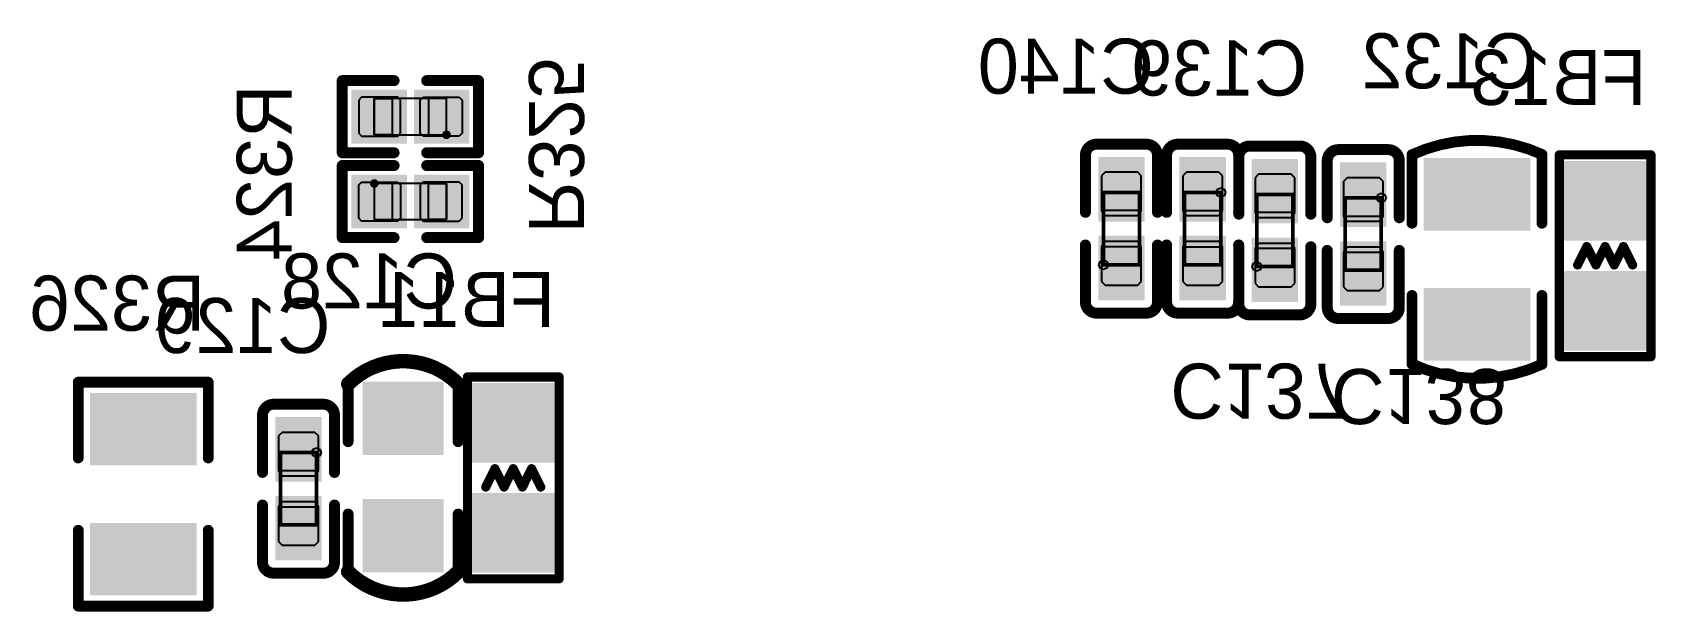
# Model space of a CAD drawing. Header units: millimetres. Extents: x 892 to 1144, y 1011 to 1123.
# Drawn here: x 909.69 to 932.17, y 1031.73 to 1039.74 of the extents above; entities that cross this region are included whole.
import ezdxf

# ---------------------------------------------------------------- set-up
doc = ezdxf.new("R2010")
doc.units = ezdxf.units.MM
for name, color, linetype in [('BottomLayer', 5, 'Continuous'), ('BottomOverlay', 54, 'Continuous'), ('BottomPaste', 16, 'Continuous'), ('BottomSolder', 6, 'Continuous'), ('Mechanical15', 56, 'Continuous'), ('Mechanical4', 56, 'Continuous'), ('Mechanical5', 56, 'Continuous'), ('Mechanical6', 56, 'Continuous')]:
    doc.layers.add(name, color=color, linetype=linetype)

msp = doc.modelspace()

# ---------------------------------------------------------------- linework, layer by layer
at = {"layer": 'BottomLayer'}
for points in [[(914.775, 1038.845), (914.209, 1038.845), (914.775, 1038.305), (914.209, 1038.305)], [(915.641, 1038.845), (915.075, 1038.845), (915.641, 1038.305), (915.075, 1038.305)], [(925.045, 1037.175), (925.045, 1037.965), (924.505, 1037.175), (924.505, 1037.965)], [(925.63, 1037.965), (925.63, 1037.175), (926.17, 1037.965), (926.17, 1037.175)], [(927.17, 1037.15), (927.17, 1037.94), (926.63, 1037.15), (926.63, 1037.94)], [(927.855, 1037.89), (927.855, 1037.1), (928.395, 1037.89), (928.395, 1037.1)], [(930.335, 1037.1), (930.335, 1037.9), (929.065, 1037.1), (929.065, 1037.9)], [(930.967, 1036.962), (931.983, 1036.962), (930.967, 1037.861), (931.983, 1037.861)], [(914.209, 1037.13), (914.775, 1037.13), (914.209, 1037.67), (914.775, 1037.67)], [(915.075, 1037.13), (915.641, 1037.13), (915.075, 1037.67), (915.641, 1037.67)], [(925.045, 1036.085), (925.045, 1036.875), (924.505, 1036.085), (924.505, 1036.875)], [(925.63, 1036.875), (925.63, 1036.085), (926.17, 1036.875), (926.17, 1036.085)], [(927.17, 1036.06), (927.17, 1036.85), (926.63, 1036.06), (926.63, 1036.85)], [(927.855, 1036.8), (927.855, 1036.01), (928.395, 1036.8), (928.395, 1036.01)], [(930.967, 1035.438), (931.983, 1035.438), (930.967, 1036.337), (931.983, 1036.337)], [(930.335, 1035.3), (930.335, 1036.1), (929.065, 1035.3), (929.065, 1036.1)], [(915.282, 1034.805), (914.368, 1034.805), (915.282, 1033.993), (914.368, 1033.993)], [(915.842, 1033.888), (916.858, 1033.888), (915.842, 1034.786), (916.858, 1034.786)], [(910.59, 1034.65), (910.59, 1033.85), (911.86, 1034.65), (911.86, 1033.85)], [(913.105, 1034.365), (913.105, 1033.575), (913.645, 1034.365), (913.645, 1033.575)], [(913.105, 1033.275), (913.105, 1032.485), (913.645, 1033.275), (913.645, 1032.485)], [(915.282, 1033.181), (914.368, 1033.181), (915.282, 1032.369), (914.368, 1032.369)], [(915.842, 1032.364), (916.858, 1032.364), (915.842, 1033.262), (916.858, 1033.262)], [(910.59, 1032.85), (910.59, 1032.05), (911.86, 1032.85), (911.86, 1032.05)]]:
    msp.add_solid(points, dxfattribs=at)
at = {"layer": 'BottomOverlay'}
for points, const_width in [([(913.981, 1038.076), (913.981, 1039.074)], 0.152), ([(913.981, 1039.074), (914.699, 1039.074)], 0.152), ([(915.151, 1039.074), (915.869, 1039.074)], 0.152), ([(915.869, 1038.076), (915.869, 1039.074)], 0.152), ([(913.981, 1038.076), (914.699, 1038.076)], 0.152), ([(915.151, 1038.076), (915.869, 1038.076)], 0.152), ([(924.276, 1037.251), (924.276, 1038.041)], 0.152), ([(924.429, 1038.194), (925.121, 1038.194)], 0.152), ([(925.274, 1037.251), (925.274, 1038.041)], 0.152), ([(925.401, 1037.251), (925.401, 1038.041)], 0.152), ([(925.554, 1038.194), (926.246, 1038.194)], 0.152), ([(926.399, 1037.251), (926.399, 1038.041)], 0.152), ([(926.401, 1037.226), (926.401, 1038.016)], 0.152), ([(926.554, 1038.169), (927.246, 1038.169)], 0.152), ([(927.399, 1037.226), (927.399, 1038.016)], 0.152), ([(927.779, 1038.119), (928.471, 1038.119)], 0.152), ([(928.8, 1037.1), (928.8, 1038.05)], 0.15), ([(930.6, 1037.1), (930.6, 1038.05)], 0.15), ([(930.84, 1038.047), (932.11, 1038.047)], 0.127), ([(930.84, 1035.253), (930.84, 1038.047)], 0.127), ([(932.11, 1035.253), (932.11, 1038.047)], 0.127), ([(913.981, 1037.899), (914.699, 1037.899)], 0.152), ([(913.981, 1036.901), (913.981, 1037.899)], 0.152), ([(915.151, 1037.899), (915.869, 1037.899)], 0.152), ([(915.869, 1036.901), (915.869, 1037.899)], 0.152), ([(927.626, 1037.176), (927.626, 1037.966)], 0.152), ([(928.624, 1037.176), (928.624, 1037.966)], 0.152), ([(913.981, 1036.901), (914.699, 1036.901)], 0.152), ([(915.151, 1036.901), (915.869, 1036.901)], 0.152), ([(924.276, 1036.009), (924.276, 1036.799)], 0.152), ([(925.274, 1036.009), (925.274, 1036.799)], 0.152), ([(925.401, 1036.009), (925.401, 1036.799)], 0.152), ([(926.399, 1036.009), (926.399, 1036.799)], 0.152), ([(926.401, 1035.984), (926.401, 1036.774)], 0.152), ([(927.399, 1035.984), (927.399, 1036.774)], 0.152), ([(927.626, 1035.934), (927.626, 1036.724)], 0.152), ([(928.624, 1035.934), (928.624, 1036.724)], 0.152), ([(931.094, 1036.523), (931.221, 1036.777)], 0.127), ([(931.221, 1036.777), (931.348, 1036.523)], 0.127), ([(931.348, 1036.523), (931.475, 1036.777)], 0.127), ([(931.475, 1036.777), (931.602, 1036.523)], 0.127), ([(931.602, 1036.523), (931.729, 1036.777)], 0.127), ([(931.729, 1036.777), (931.856, 1036.523)], 0.127), ([(928.8, 1035.15), (928.8, 1036.1)], 0.15), ([(930.6, 1035.15), (930.6, 1036.1)], 0.15), ([(924.429, 1035.856), (925.121, 1035.856)], 0.152), ([(925.554, 1035.856), (926.246, 1035.856)], 0.152), ([(926.554, 1035.831), (927.246, 1035.831)], 0.152), ([(927.779, 1035.781), (928.471, 1035.781)], 0.152), ([(930.84, 1035.253), (932.11, 1035.253)], 0.127), ([(910.325, 1033.85), (910.325, 1034.9)], 0.15), ([(910.325, 1034.9), (912.125, 1034.9)], 0.15), ([(912.125, 1033.85), (912.125, 1034.9)], 0.15), ([(914.063, 1034.075), (914.063, 1034.875)], 0.15), ([(915.587, 1034.075), (915.587, 1034.875)], 0.15), ([(915.715, 1034.972), (916.985, 1034.972)], 0.127), ([(915.715, 1032.178), (915.715, 1034.972)], 0.127), ([(916.985, 1032.178), (916.985, 1034.972)], 0.127), ([(912.876, 1033.651), (912.876, 1034.441)], 0.152), ([(913.029, 1034.594), (913.721, 1034.594)], 0.152), ([(913.874, 1033.651), (913.874, 1034.441)], 0.152), ([(915.969, 1033.448), (916.096, 1033.702)], 0.127), ([(916.096, 1033.702), (916.223, 1033.448)], 0.127), ([(916.223, 1033.448), (916.35, 1033.702)], 0.127), ([(916.35, 1033.702), (916.477, 1033.448)], 0.127), ([(916.477, 1033.448), (916.604, 1033.702)], 0.127), ([(916.604, 1033.702), (916.731, 1033.448)], 0.127), ([(912.876, 1032.409), (912.876, 1033.199)], 0.152), ([(913.874, 1032.409), (913.874, 1033.199)], 0.152), ([(914.063, 1032.275), (914.063, 1033.075)], 0.15), ([(915.587, 1032.275), (915.587, 1033.075)], 0.15), ([(910.325, 1031.8), (910.325, 1032.85)], 0.15), ([(912.125, 1031.8), (912.125, 1032.85)], 0.15), ([(913.029, 1032.256), (913.721, 1032.256)], 0.152), ([(915.715, 1032.178), (916.985, 1032.178)], 0.127), ([(910.325, 1031.8), (912.125, 1031.8)], 0.15)]:
    msp.add_lwpolyline(points, dxfattribs=dict(at, const_width=const_width))
for points, const_width in [([(913.943, 1039.074, 1), (914.019, 1039.074, 1)], 0.0762), ([(913.943, 1039.074, 1), (914.019, 1039.074, 1)], 0.0762), ([(914.661, 1039.074, 1), (914.737, 1039.074, 1)], 0.0762), ([(915.113, 1039.074, 1), (915.189, 1039.074, 1)], 0.0762), ([(915.831, 1039.074, 1), (915.907, 1039.074, 1)], 0.0762), ([(915.831, 1039.074, 1), (915.907, 1039.074, 1)], 0.0762), ([(913.943, 1038.076, 1), (914.019, 1038.076, 1)], 0.0762), ([(913.943, 1038.076, 1), (914.019, 1038.076, 1)], 0.0762), ([(914.661, 1038.076, 1), (914.737, 1038.076, 1)], 0.0762), ([(915.113, 1038.076, 1), (915.189, 1038.076, 1)], 0.0762), ([(915.831, 1038.076, 1), (915.907, 1038.076, 1)], 0.0762), ([(915.831, 1038.076, 1), (915.907, 1038.076, 1)], 0.0762), ([(924.238, 1038.041, 1), (924.314, 1038.041, 1)], 0.0762), ([(924.238, 1038.041, 1), (924.314, 1038.041, 1)], 0.0762), ([(924.391, 1038.194, 1), (924.467, 1038.194, 1)], 0.0762), ([(924.391, 1038.194, 1), (924.467, 1038.194, 1)], 0.0762), ([(925.083, 1038.194, 1), (925.159, 1038.194, 1)], 0.0762), ([(925.083, 1038.194, 1), (925.159, 1038.194, 1)], 0.0762), ([(925.236, 1038.041, 1), (925.312, 1038.041, 1)], 0.0762), ([(925.236, 1038.041, 1), (925.312, 1038.041, 1)], 0.0762), ([(925.363, 1038.041, 1), (925.439, 1038.041, 1)], 0.0762), ([(925.363, 1038.041, 1), (925.439, 1038.041, 1)], 0.0762), ([(925.516, 1038.194, 1), (925.592, 1038.194, 1)], 0.0762), ([(925.516, 1038.194, 1), (925.592, 1038.194, 1)], 0.0762), ([(926.208, 1038.194, 1), (926.284, 1038.194, 1)], 0.0762), ([(926.208, 1038.194, 1), (926.284, 1038.194, 1)], 0.0762), ([(926.36, 1038.041, 1), (926.437, 1038.041, 1)], 0.0762), ([(926.36, 1038.041, 1), (926.437, 1038.041, 1)], 0.0762), ([(926.363, 1038.016, 1), (926.439, 1038.016, 1)], 0.0762), ([(926.363, 1038.016, 1), (926.439, 1038.016, 1)], 0.0762), ([(926.516, 1038.169, 1), (926.592, 1038.169, 1)], 0.0762), ([(926.516, 1038.169, 1), (926.592, 1038.169, 1)], 0.0762), ([(927.208, 1038.169, 1), (927.284, 1038.169, 1)], 0.0762), ([(927.208, 1038.169, 1), (927.284, 1038.169, 1)], 0.0762), ([(927.36, 1038.016, 1), (927.437, 1038.016, 1)], 0.0762), ([(927.36, 1038.016, 1), (927.437, 1038.016, 1)], 0.0762), ([(927.741, 1038.119, 1), (927.817, 1038.119, 1)], 0.0762), ([(927.741, 1038.119, 1), (927.817, 1038.119, 1)], 0.0762), ([(928.433, 1038.119, 1), (928.509, 1038.119, 1)], 0.0762), ([(928.433, 1038.119, 1), (928.509, 1038.119, 1)], 0.0762), ([(928.762, 1038.05, 1), (928.837, 1038.05, 1)], 0.075), ([(928.763, 1038.049, 1), (928.838, 1038.049, 1)], 0.075), ([(930.562, 1038.05, 1), (930.637, 1038.05, 1)], 0.075), ([(930.563, 1038.052, 1), (930.638, 1038.052, 1)], 0.075), ([(930.808, 1038.047, 1), (930.872, 1038.047, 1)], 0.0635), ([(930.808, 1038.047, 1), (930.872, 1038.047, 1)], 0.0635), ([(932.078, 1038.047, 1), (932.142, 1038.047, 1)], 0.0635), ([(932.078, 1038.047, 1), (932.142, 1038.047, 1)], 0.0635), ([(913.943, 1037.899, 1), (914.019, 1037.899, 1)], 0.0762), ([(913.943, 1037.899, 1), (914.019, 1037.899, 1)], 0.0762), ([(914.661, 1037.899, 1), (914.737, 1037.899, 1)], 0.0762), ([(915.113, 1037.899, 1), (915.189, 1037.899, 1)], 0.0762), ([(915.831, 1037.899, 1), (915.907, 1037.899, 1)], 0.0762), ([(915.831, 1037.899, 1), (915.907, 1037.899, 1)], 0.0762), ([(927.588, 1037.966, 1), (927.664, 1037.966, 1)], 0.0762), ([(927.588, 1037.966, 1), (927.664, 1037.966, 1)], 0.0762), ([(928.586, 1037.966, 1), (928.662, 1037.966, 1)], 0.0762), ([(928.586, 1037.966, 1), (928.662, 1037.966, 1)], 0.0762), ([(924.238, 1037.251, 1), (924.314, 1037.251, 1)], 0.0762), ([(925.236, 1037.251, 1), (925.312, 1037.251, 1)], 0.0762), ([(925.363, 1037.251, 1), (925.439, 1037.251, 1)], 0.0762), ([(926.36, 1037.251, 1), (926.437, 1037.251, 1)], 0.0762), ([(926.363, 1037.226, 1), (926.439, 1037.226, 1)], 0.0762), ([(927.36, 1037.226, 1), (927.437, 1037.226, 1)], 0.0762), ([(927.588, 1037.176, 1), (927.664, 1037.176, 1)], 0.0762), ([(928.586, 1037.176, 1), (928.662, 1037.176, 1)], 0.0762), ([(913.943, 1036.901, 1), (914.019, 1036.901, 1)], 0.0762), ([(913.943, 1036.901, 1), (914.019, 1036.901, 1)], 0.0762), ([(914.661, 1036.901, 1), (914.737, 1036.901, 1)], 0.0762), ([(915.113, 1036.901, 1), (915.189, 1036.901, 1)], 0.0762), ([(915.831, 1036.901, 1), (915.907, 1036.901, 1)], 0.0762), ([(915.831, 1036.901, 1), (915.907, 1036.901, 1)], 0.0762), ([(928.762, 1037.1, 1), (928.837, 1037.1, 1)], 0.075), ([(930.562, 1037.1, 1), (930.637, 1037.1, 1)], 0.075), ([(924.238, 1036.799, 1), (924.314, 1036.799, 1)], 0.0762), ([(925.236, 1036.799, 1), (925.312, 1036.799, 1)], 0.0762), ([(925.363, 1036.799, 1), (925.439, 1036.799, 1)], 0.0762), ([(926.36, 1036.799, 1), (926.437, 1036.799, 1)], 0.0762), ([(926.363, 1036.774, 1), (926.439, 1036.774, 1)], 0.0762), ([(927.36, 1036.774, 1), (927.437, 1036.774, 1)], 0.0762), ([(927.588, 1036.724, 1), (927.664, 1036.724, 1)], 0.0762), ([(928.586, 1036.724, 1), (928.662, 1036.724, 1)], 0.0762), ([(931.189, 1036.777, 1), (931.253, 1036.777, 1)], 0.0635), ([(931.189, 1036.777, 1), (931.253, 1036.777, 1)], 0.0635), ([(931.443, 1036.777, 1), (931.507, 1036.777, 1)], 0.0635), ([(931.443, 1036.777, 1), (931.507, 1036.777, 1)], 0.0635), ([(931.697, 1036.777, 1), (931.761, 1036.777, 1)], 0.0635), ([(931.697, 1036.777, 1), (931.761, 1036.777, 1)], 0.0635), ([(931.062, 1036.523, 1), (931.126, 1036.523, 1)], 0.0635), ([(931.316, 1036.523, 1), (931.38, 1036.523, 1)], 0.0635), ([(931.316, 1036.523, 1), (931.38, 1036.523, 1)], 0.0635), ([(931.57, 1036.523, 1), (931.634, 1036.523, 1)], 0.0635), ([(931.57, 1036.523, 1), (931.634, 1036.523, 1)], 0.0635), ([(931.824, 1036.523, 1), (931.888, 1036.523, 1)], 0.0635), ([(924.238, 1036.009, 1), (924.314, 1036.009, 1)], 0.0762), ([(924.238, 1036.009, 1), (924.314, 1036.009, 1)], 0.0762), ([(925.236, 1036.009, 1), (925.312, 1036.009, 1)], 0.0762), ([(925.236, 1036.009, 1), (925.312, 1036.009, 1)], 0.0762), ([(925.363, 1036.009, 1), (925.439, 1036.009, 1)], 0.0762), ([(925.363, 1036.009, 1), (925.439, 1036.009, 1)], 0.0762), ([(926.36, 1036.009, 1), (926.437, 1036.009, 1)], 0.0762), ([(926.36, 1036.009, 1), (926.437, 1036.009, 1)], 0.0762), ([(926.363, 1035.984, 1), (926.439, 1035.984, 1)], 0.0762), ([(926.363, 1035.984, 1), (926.439, 1035.984, 1)], 0.0762), ([(927.36, 1035.984, 1), (927.437, 1035.984, 1)], 0.0762), ([(927.36, 1035.984, 1), (927.437, 1035.984, 1)], 0.0762), ([(928.762, 1036.1, 1), (928.837, 1036.1, 1)], 0.075), ([(930.562, 1036.1, 1), (930.637, 1036.1, 1)], 0.075), ([(924.391, 1035.856, 1), (924.467, 1035.856, 1)], 0.0762), ([(924.391, 1035.856, 1), (924.467, 1035.856, 1)], 0.0762), ([(925.083, 1035.856, 1), (925.159, 1035.856, 1)], 0.0762), ([(925.083, 1035.856, 1), (925.159, 1035.856, 1)], 0.0762), ([(925.516, 1035.856, 1), (925.592, 1035.856, 1)], 0.0762), ([(925.516, 1035.856, 1), (925.592, 1035.856, 1)], 0.0762), ([(926.208, 1035.856, 1), (926.284, 1035.856, 1)], 0.0762), ([(926.208, 1035.856, 1), (926.284, 1035.856, 1)], 0.0762), ([(926.516, 1035.831, 1), (926.592, 1035.831, 1)], 0.0762), ([(926.516, 1035.831, 1), (926.592, 1035.831, 1)], 0.0762), ([(927.208, 1035.831, 1), (927.284, 1035.831, 1)], 0.0762), ([(927.208, 1035.831, 1), (927.284, 1035.831, 1)], 0.0762), ([(927.588, 1035.934, 1), (927.664, 1035.934, 1)], 0.0762), ([(927.588, 1035.934, 1), (927.664, 1035.934, 1)], 0.0762), ([(927.741, 1035.781, 1), (927.817, 1035.781, 1)], 0.0762), ([(927.741, 1035.781, 1), (927.817, 1035.781, 1)], 0.0762), ([(928.433, 1035.781, 1), (928.509, 1035.781, 1)], 0.0762), ([(928.433, 1035.781, 1), (928.509, 1035.781, 1)], 0.0762), ([(928.586, 1035.934, 1), (928.662, 1035.934, 1)], 0.0762), ([(928.586, 1035.934, 1), (928.662, 1035.934, 1)], 0.0762), ([(928.763, 1035.151, 1), (928.838, 1035.151, 1)], 0.075), ([(928.762, 1035.15, 1), (928.837, 1035.15, 1)], 0.075), ([(930.562, 1035.15, 1), (930.637, 1035.15, 1)], 0.075), ([(930.563, 1035.148, 1), (930.638, 1035.148, 1)], 0.075), ([(930.808, 1035.253, 1), (930.872, 1035.253, 1)], 0.0635), ([(930.808, 1035.253, 1), (930.872, 1035.253, 1)], 0.0635), ([(932.078, 1035.253, 1), (932.142, 1035.253, 1)], 0.0635), ([(932.078, 1035.253, 1), (932.142, 1035.253, 1)], 0.0635), ([(910.287, 1034.9, 1), (910.362, 1034.9, 1)], 0.075), ([(910.287, 1034.9, 1), (910.362, 1034.9, 1)], 0.075), ([(912.087, 1034.9, 1), (912.162, 1034.9, 1)], 0.075), ([(912.087, 1034.9, 1), (912.162, 1034.9, 1)], 0.075), ([(914.013, 1034.875, 1), (914.113, 1034.875, 1)], 0.1), ([(914.025, 1034.875, 1), (914.1, 1034.875, 1)], 0.075), ([(915.537, 1034.875, 1), (915.637, 1034.875, 1)], 0.1), ([(915.549, 1034.875, 1), (915.624, 1034.875, 1)], 0.075), ([(915.683, 1034.972, 1), (915.747, 1034.972, 1)], 0.0635), ([(915.683, 1034.972, 1), (915.747, 1034.972, 1)], 0.0635), ([(916.953, 1034.972, 1), (917.017, 1034.972, 1)], 0.0635), ([(916.953, 1034.972, 1), (917.017, 1034.972, 1)], 0.0635), ([(912.838, 1034.441, 1), (912.914, 1034.441, 1)], 0.0762), ([(912.838, 1034.441, 1), (912.914, 1034.441, 1)], 0.0762), ([(912.991, 1034.594, 1), (913.067, 1034.594, 1)], 0.0762), ([(912.991, 1034.594, 1), (913.067, 1034.594, 1)], 0.0762), ([(913.683, 1034.594, 1), (913.759, 1034.594, 1)], 0.0762), ([(913.683, 1034.594, 1), (913.759, 1034.594, 1)], 0.0762), ([(913.835, 1034.441, 1), (913.912, 1034.441, 1)], 0.0762), ([(913.835, 1034.441, 1), (913.912, 1034.441, 1)], 0.0762), ([(914.025, 1034.075, 1), (914.1, 1034.075, 1)], 0.075), ([(915.549, 1034.075, 1), (915.624, 1034.075, 1)], 0.075), ([(910.287, 1033.85, 1), (910.362, 1033.85, 1)], 0.075), ([(912.087, 1033.85, 1), (912.162, 1033.85, 1)], 0.075), ([(912.838, 1033.651, 1), (912.914, 1033.651, 1)], 0.0762), ([(913.835, 1033.651, 1), (913.912, 1033.651, 1)], 0.0762), ([(916.064, 1033.702, 1), (916.128, 1033.702, 1)], 0.0635), ([(916.064, 1033.702, 1), (916.128, 1033.702, 1)], 0.0635), ([(916.318, 1033.702, 1), (916.382, 1033.702, 1)], 0.0635), ([(916.318, 1033.702, 1), (916.382, 1033.702, 1)], 0.0635), ([(916.572, 1033.702, 1), (916.636, 1033.702, 1)], 0.0635), ([(916.572, 1033.702, 1), (916.636, 1033.702, 1)], 0.0635), ([(915.937, 1033.448, 1), (916.001, 1033.448, 1)], 0.0635), ([(916.191, 1033.448, 1), (916.255, 1033.448, 1)], 0.0635), ([(916.191, 1033.448, 1), (916.255, 1033.448, 1)], 0.0635), ([(916.445, 1033.448, 1), (916.509, 1033.448, 1)], 0.0635), ([(916.445, 1033.448, 1), (916.509, 1033.448, 1)], 0.0635), ([(916.699, 1033.448, 1), (916.763, 1033.448, 1)], 0.0635), ([(912.838, 1033.199, 1), (912.914, 1033.199, 1)], 0.0762), ([(913.835, 1033.199, 1), (913.912, 1033.199, 1)], 0.0762), ([(914.025, 1033.075, 1), (914.1, 1033.075, 1)], 0.075), ([(915.549, 1033.075, 1), (915.624, 1033.075, 1)], 0.075), ([(910.287, 1032.85, 1), (910.362, 1032.85, 1)], 0.075), ([(912.087, 1032.85, 1), (912.162, 1032.85, 1)], 0.075), ([(912.838, 1032.409, 1), (912.914, 1032.409, 1)], 0.0762), ([(912.838, 1032.409, 1), (912.914, 1032.409, 1)], 0.0762), ([(913.835, 1032.409, 1), (913.912, 1032.409, 1)], 0.0762), ([(913.835, 1032.409, 1), (913.912, 1032.409, 1)], 0.0762), ([(912.991, 1032.256, 1), (913.067, 1032.256, 1)], 0.0762), ([(912.991, 1032.256, 1), (913.067, 1032.256, 1)], 0.0762), ([(913.683, 1032.256, 1), (913.759, 1032.256, 1)], 0.0762), ([(913.683, 1032.256, 1), (913.759, 1032.256, 1)], 0.0762), ([(914.013, 1032.275, 1), (914.113, 1032.275, 1)], 0.1), ([(914.025, 1032.275, 1), (914.1, 1032.275, 1)], 0.075), ([(915.537, 1032.275, 1), (915.637, 1032.275, 1)], 0.1), ([(915.549, 1032.275, 1), (915.624, 1032.275, 1)], 0.075), ([(915.683, 1032.178, 1), (915.747, 1032.178, 1)], 0.0635), ([(915.683, 1032.178, 1), (915.747, 1032.178, 1)], 0.0635), ([(916.953, 1032.178, 1), (917.017, 1032.178, 1)], 0.0635), ([(916.953, 1032.178, 1), (917.017, 1032.178, 1)], 0.0635), ([(910.287, 1031.8, 1), (910.362, 1031.8, 1)], 0.075), ([(910.287, 1031.8, 1), (910.362, 1031.8, 1)], 0.075), ([(912.087, 1031.8, 1), (912.162, 1031.8, 1)], 0.075), ([(912.087, 1031.8, 1), (912.162, 1031.8, 1)], 0.075)]:
    msp.add_lwpolyline(points, format="xyb", close=True, dxfattribs=dict(at, const_width=const_width))
for points, const_width in [([(928.8, 1038.049, -0.21896), (930.601, 1038.052)], 0.15), ([(924.276, 1038.041, -0.414214), (924.429, 1038.194)], 0.152), ([(925.121, 1038.194, -0.414214), (925.274, 1038.041)], 0.152), ([(925.401, 1038.041, -0.414214), (925.554, 1038.194)], 0.152), ([(926.246, 1038.194, -0.414214), (926.399, 1038.041)], 0.152), ([(926.401, 1038.016, -0.414214), (926.554, 1038.169)], 0.152), ([(927.246, 1038.169, -0.414214), (927.399, 1038.016)], 0.152), ([(927.626, 1037.966, -0.414214), (927.779, 1038.119)], 0.152), ([(928.471, 1038.119, -0.414214), (928.624, 1037.966)], 0.152), ([(924.429, 1035.856, -0.414214), (924.276, 1036.009)], 0.152), ([(925.274, 1036.009, -0.414214), (925.121, 1035.856)], 0.152), ([(925.554, 1035.856, -0.414214), (925.401, 1036.009)], 0.152), ([(926.399, 1036.009, -0.414214), (926.246, 1035.856)], 0.152), ([(926.554, 1035.831, -0.414214), (926.401, 1035.984)], 0.152), ([(927.399, 1035.984, -0.414214), (927.246, 1035.831)], 0.152), ([(927.779, 1035.781, -0.414214), (927.626, 1035.934)], 0.152), ([(928.624, 1035.934, -0.414214), (928.471, 1035.781)], 0.152), ([(914.063, 1034.875, -0.414214), (915.587, 1034.875)], 0.2), ([(930.601, 1035.148, -0.21896), (928.8, 1035.151)], 0.15), ([(912.876, 1034.441, -0.414214), (913.029, 1034.594)], 0.152), ([(913.721, 1034.594, -0.414214), (913.874, 1034.441)], 0.152), ([(913.029, 1032.256, -0.414214), (912.876, 1032.409)], 0.152), ([(913.874, 1032.409, -0.414214), (913.721, 1032.256)], 0.152), ([(915.587, 1032.275, -0.414214), (914.063, 1032.275)], 0.2)]:
    msp.add_lwpolyline(points, format="xyb", dxfattribs=dict(at, const_width=const_width))
at = {"layer": 'BottomPaste'}
for p, q in [((914.249, 1038.845), (914.209, 1038.805)), ((914.209, 1038.805), (914.209, 1038.345)), ((914.75, 1038.845), (914.249, 1038.845)), ((914.79, 1038.805), (914.75, 1038.845)), ((914.79, 1038.345), (914.79, 1038.805)), ((915.06, 1038.805), (915.1, 1038.845)), ((915.06, 1038.345), (915.06, 1038.805)), ((915.1, 1038.845), (915.601, 1038.845)), ((915.601, 1038.845), (915.641, 1038.805)), ((915.641, 1038.805), (915.641, 1038.345)), ((914.209, 1038.345), (914.249, 1038.305)), ((914.75, 1038.305), (914.79, 1038.345)), ((915.1, 1038.305), (915.06, 1038.345)), ((915.641, 1038.345), (915.601, 1038.305)), ((914.249, 1038.305), (914.75, 1038.305)), ((915.601, 1038.305), (915.1, 1038.305)), ((914.209, 1037.63), (914.249, 1037.67)), ((914.249, 1037.67), (914.75, 1037.67)), ((914.75, 1037.67), (914.79, 1037.63)), ((915.1, 1037.67), (915.06, 1037.63)), ((915.601, 1037.67), (915.1, 1037.67)), ((915.641, 1037.63), (915.601, 1037.67)), ((924.55, 1037.805), (924.5, 1037.755)), ((924.5, 1037.755), (924.5, 1037.275)), ((925, 1037.805), (924.55, 1037.805)), ((925.05, 1037.755), (925, 1037.805)), ((925.05, 1037.275), (925.05, 1037.755)), ((925.675, 1037.805), (925.625, 1037.755)), ((925.625, 1037.755), (925.625, 1037.275)), ((926.125, 1037.805), (925.675, 1037.805)), ((926.175, 1037.755), (926.125, 1037.805)), ((926.175, 1037.275), (926.175, 1037.755)), ((926.675, 1037.78), (926.625, 1037.73)), ((926.625, 1037.73), (926.625, 1037.25)), ((927.125, 1037.78), (926.675, 1037.78)), ((927.175, 1037.73), (927.125, 1037.78)), ((927.175, 1037.25), (927.175, 1037.73)), ((927.9, 1037.73), (927.85, 1037.68)), ((927.85, 1037.68), (927.85, 1037.2)), ((928.35, 1037.73), (927.9, 1037.73)), ((928.4, 1037.68), (928.35, 1037.73)), ((928.4, 1037.2), (928.4, 1037.68)), ((914.209, 1037.17), (914.209, 1037.63)), ((914.79, 1037.63), (914.79, 1037.17)), ((915.06, 1037.63), (915.06, 1037.17)), ((915.641, 1037.17), (915.641, 1037.63)), ((924.5, 1037.275), (924.55, 1037.205)), ((924.55, 1037.205), (925, 1037.205)), ((925, 1037.205), (925.05, 1037.275)), ((925.625, 1037.275), (925.675, 1037.205)), ((925.675, 1037.205), (926.125, 1037.205)), ((926.125, 1037.205), (926.175, 1037.275)), ((926.625, 1037.25), (926.675, 1037.18)), ((927.125, 1037.18), (927.175, 1037.25)), ((927.85, 1037.2), (927.9, 1037.13)), ((928.35, 1037.13), (928.4, 1037.2)), ((914.249, 1037.13), (914.209, 1037.17)), ((914.75, 1037.13), (914.249, 1037.13)), ((914.79, 1037.17), (914.75, 1037.13)), ((915.06, 1037.17), (915.1, 1037.13)), ((915.1, 1037.13), (915.601, 1037.13)), ((915.601, 1037.13), (915.641, 1037.17)), ((926.675, 1037.18), (927.125, 1037.18)), ((927.9, 1037.13), (928.35, 1037.13)), ((924.55, 1036.845), (924.5, 1036.775)), ((924.5, 1036.775), (924.5, 1036.295)), ((925, 1036.845), (924.55, 1036.845)), ((925.05, 1036.775), (925, 1036.845)), ((925.05, 1036.295), (925.05, 1036.775)), ((925.675, 1036.845), (925.625, 1036.775)), ((925.625, 1036.775), (925.625, 1036.295)), ((926.125, 1036.845), (925.675, 1036.845)), ((926.175, 1036.775), (926.125, 1036.845)), ((926.175, 1036.295), (926.175, 1036.775)), ((926.675, 1036.82), (926.625, 1036.75)), ((926.625, 1036.75), (926.625, 1036.27)), ((927.125, 1036.82), (926.675, 1036.82)), ((927.175, 1036.75), (927.125, 1036.82)), ((927.175, 1036.27), (927.175, 1036.75)), ((927.9, 1036.77), (927.85, 1036.7)), ((928.35, 1036.77), (927.9, 1036.77)), ((928.4, 1036.7), (928.35, 1036.77)), ((927.85, 1036.7), (927.85, 1036.22)), ((928.4, 1036.22), (928.4, 1036.7)), ((924.5, 1036.295), (924.55, 1036.245)), ((925, 1036.245), (925.05, 1036.295)), ((925.625, 1036.295), (925.675, 1036.245)), ((926.125, 1036.245), (926.175, 1036.295)), ((924.55, 1036.245), (925, 1036.245)), ((925.675, 1036.245), (926.125, 1036.245)), ((926.625, 1036.27), (926.675, 1036.22)), ((926.675, 1036.22), (927.125, 1036.22)), ((927.125, 1036.22), (927.175, 1036.27)), ((927.85, 1036.22), (927.9, 1036.17)), ((927.9, 1036.17), (928.35, 1036.17)), ((928.35, 1036.17), (928.4, 1036.22)), ((913.15, 1034.205), (913.1, 1034.155)), ((913.1, 1034.155), (913.1, 1033.675)), ((913.6, 1034.205), (913.15, 1034.205)), ((913.65, 1034.155), (913.6, 1034.205)), ((913.65, 1033.675), (913.65, 1034.155)), ((913.1, 1033.675), (913.15, 1033.605)), ((913.15, 1033.605), (913.6, 1033.605)), ((913.6, 1033.605), (913.65, 1033.675)), ((913.15, 1033.245), (913.1, 1033.175)), ((913.1, 1033.175), (913.1, 1032.695)), ((913.6, 1033.245), (913.15, 1033.245)), ((913.65, 1033.175), (913.6, 1033.245)), ((913.65, 1032.695), (913.65, 1033.175)), ((913.1, 1032.695), (913.15, 1032.645)), ((913.6, 1032.645), (913.65, 1032.695)), ((913.15, 1032.645), (913.6, 1032.645))]:
    msp.add_line(p, q, dxfattribs=at)
for points in [[(914.775, 1038.845), (914.209, 1038.845), (914.775, 1038.305), (914.209, 1038.305)], [(915.641, 1038.845), (915.075, 1038.845), (915.641, 1038.305), (915.075, 1038.305)], [(925.045, 1037.175), (925.045, 1037.965), (924.505, 1037.175), (924.505, 1037.965)], [(925.63, 1037.965), (925.63, 1037.175), (926.17, 1037.965), (926.17, 1037.175)], [(927.17, 1037.15), (927.17, 1037.94), (926.63, 1037.15), (926.63, 1037.94)], [(927.855, 1037.89), (927.855, 1037.1), (928.395, 1037.89), (928.395, 1037.1)], [(930.335, 1037.1), (930.335, 1037.9), (929.065, 1037.1), (929.065, 1037.9)], [(930.967, 1036.962), (931.983, 1036.962), (930.967, 1037.861), (931.983, 1037.861)], [(914.209, 1037.13), (914.775, 1037.13), (914.209, 1037.67), (914.775, 1037.67)], [(915.075, 1037.13), (915.641, 1037.13), (915.075, 1037.67), (915.641, 1037.67)], [(925.045, 1036.085), (925.045, 1036.875), (924.505, 1036.085), (924.505, 1036.875)], [(925.63, 1036.875), (925.63, 1036.085), (926.17, 1036.875), (926.17, 1036.085)], [(927.17, 1036.06), (927.17, 1036.85), (926.63, 1036.06), (926.63, 1036.85)], [(927.855, 1036.8), (927.855, 1036.01), (928.395, 1036.8), (928.395, 1036.01)], [(930.967, 1035.438), (931.983, 1035.438), (930.967, 1036.337), (931.983, 1036.337)], [(930.335, 1035.3), (930.335, 1036.1), (929.065, 1035.3), (929.065, 1036.1)], [(915.282, 1034.805), (914.368, 1034.805), (915.282, 1033.993), (914.368, 1033.993)], [(915.842, 1033.888), (916.858, 1033.888), (915.842, 1034.786), (916.858, 1034.786)], [(910.59, 1034.65), (910.59, 1033.85), (911.86, 1034.65), (911.86, 1033.85)], [(913.105, 1034.365), (913.105, 1033.575), (913.645, 1034.365), (913.645, 1033.575)], [(913.105, 1033.275), (913.105, 1032.485), (913.645, 1033.275), (913.645, 1032.485)], [(915.282, 1033.181), (914.368, 1033.181), (915.282, 1032.369), (914.368, 1032.369)], [(915.842, 1032.364), (916.858, 1032.364), (915.842, 1033.262), (916.858, 1033.262)], [(910.59, 1032.85), (910.59, 1032.05), (911.86, 1032.85), (911.86, 1032.05)]]:
    msp.add_solid(points, dxfattribs=at)
at = {"layer": 'BottomSolder'}
for points in [[(914.877, 1038.947), (914.108, 1038.947), (914.877, 1038.203), (914.108, 1038.203)], [(915.742, 1038.947), (914.973, 1038.947), (915.742, 1038.203), (914.973, 1038.203)], [(925.096, 1037.124), (925.096, 1038.016), (924.454, 1037.124), (924.454, 1038.016)], [(925.579, 1038.016), (925.579, 1037.124), (926.221, 1038.016), (926.221, 1037.124)], [(927.221, 1037.099), (927.221, 1037.991), (926.579, 1037.099), (926.579, 1037.991)], [(927.804, 1037.941), (927.804, 1037.049), (928.446, 1037.941), (928.446, 1037.049)], [(930.437, 1036.998), (930.437, 1038.002), (928.963, 1036.998), (928.963, 1038.002)], [(930.865, 1036.861), (932.085, 1036.861), (930.865, 1037.963), (932.085, 1037.963)], [(914.108, 1037.028), (914.877, 1037.028), (914.108, 1037.772), (914.877, 1037.772)], [(914.973, 1037.028), (915.742, 1037.028), (914.973, 1037.772), (915.742, 1037.772)], [(925.096, 1036.034), (925.096, 1036.926), (924.454, 1036.034), (924.454, 1036.926)], [(925.579, 1036.926), (925.579, 1036.034), (926.221, 1036.926), (926.221, 1036.034)], [(927.221, 1036.009), (927.221, 1036.901), (926.579, 1036.009), (926.579, 1036.901)], [(927.804, 1036.851), (927.804, 1035.959), (928.446, 1036.851), (928.446, 1035.959)], [(930.865, 1035.337), (932.085, 1035.337), (930.865, 1036.439), (932.085, 1036.439)], [(930.437, 1035.198), (930.437, 1036.202), (928.963, 1035.198), (928.963, 1036.202)], [(910.488, 1034.752), (910.488, 1033.748), (911.962, 1034.752), (911.962, 1033.748)], [(915.384, 1034.907), (914.266, 1034.907), (915.384, 1033.891), (914.266, 1033.891)], [(915.74, 1033.786), (916.96, 1033.786), (915.74, 1034.888), (916.96, 1034.888)], [(913.054, 1034.416), (913.054, 1033.524), (913.696, 1034.416), (913.696, 1033.524)], [(915.74, 1032.262), (916.96, 1032.262), (915.74, 1033.364), (916.96, 1033.364)], [(913.054, 1033.326), (913.054, 1032.434), (913.696, 1033.326), (913.696, 1032.434)], [(915.384, 1033.283), (914.266, 1033.283), (915.384, 1032.267), (914.266, 1032.267)], [(910.488, 1032.952), (910.488, 1031.948), (911.962, 1032.952), (911.962, 1031.948)]]:
    msp.add_solid(points, dxfattribs=at)
at = {"layer": 'Mechanical15'}
for p, q in [((924.525, 1037.275), (924.525, 1037.525)), ((924.525, 1037.525), (925.025, 1037.525)), ((925.025, 1037.525), (925.025, 1037.275)), ((926.15, 1037.525), (925.65, 1037.525)), ((925.65, 1037.525), (925.65, 1037.275)), ((926.085, 1037.525), (926.104, 1037.571)), ((926.104, 1037.479), (926.085, 1037.525)), ((926.104, 1037.571), (926.15, 1037.59)), ((926.15, 1037.46), (926.104, 1037.479)), ((926.15, 1037.59), (926.15, 1037.59)), ((926.15, 1037.59), (926.196, 1037.571)), ((926.15, 1037.275), (926.15, 1037.525)), ((926.196, 1037.479), (926.15, 1037.46)), ((926.15, 1037.46), (926.15, 1037.46)), ((926.196, 1037.571), (926.215, 1037.525)), ((926.215, 1037.525), (926.196, 1037.479)), ((926.65, 1037.25), (926.65, 1037.5)), ((926.65, 1037.5), (927.15, 1037.5)), ((927.15, 1037.5), (927.15, 1037.25)), ((928.375, 1037.45), (927.875, 1037.45)), ((927.875, 1037.45), (927.875, 1037.2)), ((928.31, 1037.45), (928.329, 1037.496)), ((928.329, 1037.404), (928.31, 1037.45)), ((928.329, 1037.496), (928.375, 1037.515)), ((928.375, 1037.515), (928.375, 1037.515)), ((928.375, 1037.515), (928.421, 1037.496)), ((928.375, 1037.2), (928.375, 1037.45)), ((928.421, 1037.496), (928.44, 1037.45)), ((928.44, 1037.45), (928.421, 1037.404)), ((925.025, 1037.275), (924.525, 1037.275)), ((925.65, 1037.275), (926.15, 1037.275)), ((927.15, 1037.25), (926.65, 1037.25)), ((927.875, 1037.2), (928.375, 1037.2)), ((928.375, 1037.385), (928.329, 1037.404)), ((928.421, 1037.404), (928.375, 1037.385)), ((928.375, 1037.385), (928.375, 1037.385)), ((924.525, 1036.775), (924.525, 1036.525)), ((925.025, 1036.775), (924.525, 1036.775)), ((925.025, 1036.525), (925.025, 1036.775)), ((925.65, 1036.525), (925.65, 1036.775)), ((925.65, 1036.775), (926.15, 1036.775)), ((926.15, 1036.775), (926.15, 1036.525)), ((926.65, 1036.75), (926.65, 1036.5)), ((927.15, 1036.75), (926.65, 1036.75)), ((927.15, 1036.5), (927.15, 1036.75)), ((924.46, 1036.525), (924.479, 1036.571)), ((924.479, 1036.479), (924.46, 1036.525)), ((924.479, 1036.571), (924.525, 1036.59)), ((924.525, 1036.59), (924.525, 1036.59)), ((924.525, 1036.59), (924.571, 1036.571)), ((924.525, 1036.525), (925.025, 1036.525)), ((924.571, 1036.571), (924.59, 1036.525)), ((924.59, 1036.525), (924.571, 1036.479)), ((926.15, 1036.525), (925.65, 1036.525)), ((926.585, 1036.5), (926.604, 1036.546)), ((926.604, 1036.546), (926.65, 1036.565)), ((926.65, 1036.565), (926.65, 1036.565)), ((926.65, 1036.565), (926.696, 1036.546)), ((926.696, 1036.546), (926.715, 1036.5)), ((927.875, 1036.45), (927.875, 1036.7)), ((927.875, 1036.7), (928.375, 1036.7)), ((928.375, 1036.7), (928.375, 1036.45)), ((924.525, 1036.46), (924.479, 1036.479)), ((924.571, 1036.479), (924.525, 1036.46)), ((924.525, 1036.46), (924.525, 1036.46)), ((926.604, 1036.454), (926.585, 1036.5)), ((926.65, 1036.435), (926.604, 1036.454)), ((926.65, 1036.5), (927.15, 1036.5)), ((926.696, 1036.454), (926.65, 1036.435)), ((926.65, 1036.435), (926.65, 1036.435)), ((926.715, 1036.5), (926.696, 1036.454)), ((928.375, 1036.45), (927.875, 1036.45)), ((913.625, 1033.925), (913.125, 1033.925)), ((913.125, 1033.925), (913.125, 1033.675)), ((913.56, 1033.925), (913.579, 1033.971)), ((913.579, 1033.879), (913.56, 1033.925)), ((913.579, 1033.971), (913.625, 1033.99)), ((913.625, 1033.86), (913.579, 1033.879)), ((913.625, 1033.99), (913.625, 1033.99)), ((913.625, 1033.99), (913.671, 1033.971)), ((913.625, 1033.675), (913.625, 1033.925)), ((913.671, 1033.879), (913.625, 1033.86)), ((913.625, 1033.86), (913.625, 1033.86)), ((913.671, 1033.971), (913.69, 1033.925)), ((913.69, 1033.925), (913.671, 1033.879)), ((913.125, 1033.675), (913.625, 1033.675)), ((913.125, 1032.925), (913.125, 1033.175)), ((913.125, 1033.175), (913.625, 1033.175)), ((913.625, 1033.175), (913.625, 1032.925)), ((913.625, 1032.925), (913.125, 1032.925))]:
    msp.add_line(p, q, dxfattribs=at)
at = {"layer": 'Mechanical15', "const_width": 0.0508}
for points in [[(924.525, 1036.525), (924.525, 1037.525)], [(924.525, 1037.525), (925.025, 1037.525)], [(925.025, 1036.525), (925.025, 1037.525)], [(925.65, 1036.525), (925.65, 1037.525)], [(925.65, 1037.525), (926.15, 1037.525)], [(926.15, 1036.525), (926.15, 1037.525)], [(926.65, 1036.5), (926.65, 1037.5)], [(926.65, 1037.5), (927.15, 1037.5)], [(927.15, 1036.5), (927.15, 1037.5)], [(927.875, 1036.45), (927.875, 1037.45)], [(927.875, 1037.45), (928.375, 1037.45)], [(928.375, 1036.45), (928.375, 1037.45)], [(924.525, 1036.525), (925.025, 1036.525)], [(925.65, 1036.525), (926.15, 1036.525)], [(926.65, 1036.5), (927.15, 1036.5)], [(927.875, 1036.45), (928.375, 1036.45)], [(913.125, 1032.925), (913.125, 1033.925)], [(913.125, 1033.925), (913.625, 1033.925)], [(913.625, 1032.925), (913.625, 1033.925)], [(913.125, 1032.925), (913.625, 1032.925)]]:
    msp.add_lwpolyline(points, dxfattribs=at)
at = {"layer": 'Mechanical15', "const_width": 0.0254}
for points in [[(924.512, 1037.525, 1), (924.538, 1037.525, 1)], [(924.512, 1037.525, 1), (924.538, 1037.525, 1)], [(925.012, 1037.525, 1), (925.038, 1037.525, 1)], [(925.012, 1037.525, 1), (925.038, 1037.525, 1)], [(925.637, 1037.525, 1), (925.663, 1037.525, 1)], [(925.637, 1037.525, 1), (925.663, 1037.525, 1)], [(926.137, 1037.525, 1), (926.163, 1037.525, 1)], [(926.137, 1037.525, 1), (926.163, 1037.525, 1)], [(926.637, 1037.5, 1), (926.663, 1037.5, 1)], [(926.637, 1037.5, 1), (926.663, 1037.5, 1)], [(927.137, 1037.5, 1), (927.163, 1037.5, 1)], [(927.137, 1037.5, 1), (927.163, 1037.5, 1)], [(927.862, 1037.45, 1), (927.888, 1037.45, 1)], [(927.862, 1037.45, 1), (927.888, 1037.45, 1)], [(928.362, 1037.45, 1), (928.388, 1037.45, 1)], [(928.362, 1037.45, 1), (928.388, 1037.45, 1)], [(924.512, 1036.525, 1), (924.538, 1036.525, 1)], [(924.512, 1036.525, 1), (924.538, 1036.525, 1)], [(925.012, 1036.525, 1), (925.038, 1036.525, 1)], [(925.012, 1036.525, 1), (925.038, 1036.525, 1)], [(925.637, 1036.525, 1), (925.663, 1036.525, 1)], [(925.637, 1036.525, 1), (925.663, 1036.525, 1)], [(926.137, 1036.525, 1), (926.163, 1036.525, 1)], [(926.137, 1036.525, 1), (926.163, 1036.525, 1)], [(926.637, 1036.5, 1), (926.663, 1036.5, 1)], [(926.637, 1036.5, 1), (926.663, 1036.5, 1)], [(927.137, 1036.5, 1), (927.163, 1036.5, 1)], [(927.137, 1036.5, 1), (927.163, 1036.5, 1)], [(927.862, 1036.45, 1), (927.888, 1036.45, 1)], [(927.862, 1036.45, 1), (927.888, 1036.45, 1)], [(928.362, 1036.45, 1), (928.388, 1036.45, 1)], [(928.362, 1036.45, 1), (928.388, 1036.45, 1)], [(913.112, 1033.925, 1), (913.138, 1033.925, 1)], [(913.112, 1033.925, 1), (913.138, 1033.925, 1)], [(913.612, 1033.925, 1), (913.638, 1033.925, 1)], [(913.612, 1033.925, 1), (913.638, 1033.925, 1)], [(913.112, 1032.925, 1), (913.138, 1032.925, 1)], [(913.112, 1032.925, 1), (913.138, 1032.925, 1)], [(913.612, 1032.925, 1), (913.638, 1032.925, 1)], [(913.612, 1032.925, 1), (913.638, 1032.925, 1)]]:
    msp.add_lwpolyline(points, format="xyb", close=True, dxfattribs=at)
at = {"layer": 'Mechanical4'}
for p, q in [((915.425, 1038.825), (914.425, 1038.825)), ((914.425, 1038.825), (914.425, 1038.325)), ((915.425, 1038.325), (915.425, 1038.825)), ((914.425, 1038.325), (915.425, 1038.325)), ((915.425, 1037.65), (914.425, 1037.65)), ((914.425, 1037.65), (914.425, 1037.15)), ((915.425, 1037.15), (915.425, 1037.65)), ((914.425, 1037.15), (915.425, 1037.15))]:
    msp.add_line(p, q, dxfattribs=at)
at = {"layer": 'Mechanical5'}
for p, q in [((914.424, 1038.325), (914.424, 1038.825)), ((914.424, 1038.825), (914.674, 1038.825)), ((914.674, 1038.825), (914.674, 1038.325)), ((915.425, 1038.825), (915.175, 1038.825)), ((915.175, 1038.825), (915.175, 1038.325)), ((915.425, 1038.325), (915.425, 1038.825)), ((914.674, 1038.325), (914.424, 1038.325)), ((915.175, 1038.325), (915.425, 1038.325)), ((914.675, 1037.65), (914.425, 1037.65)), ((914.425, 1037.65), (914.425, 1037.15)), ((914.675, 1037.15), (914.675, 1037.65)), ((915.176, 1037.65), (915.426, 1037.65)), ((915.176, 1037.15), (915.176, 1037.65)), ((915.426, 1037.65), (915.426, 1037.15)), ((914.425, 1037.15), (914.675, 1037.15)), ((915.426, 1037.15), (915.176, 1037.15))]:
    msp.add_line(p, q, dxfattribs=at)
at = {"layer": 'Mechanical6'}
for points, const_width in [([(915.455, 1038.325, 1), (915.395, 1038.325, 1)], 0.06), ([(915.38, 1038.325, 1), (915.41, 1038.325, 1)], 0.03), ([(915.44, 1038.325, 1), (915.47, 1038.325, 1)], 0.03), ([(914.455, 1037.65, 1), (914.395, 1037.65, 1)], 0.06), ([(914.38, 1037.65, 1), (914.41, 1037.65, 1)], 0.03), ([(914.44, 1037.65, 1), (914.47, 1037.65, 1)], 0.03)]:
    msp.add_lwpolyline(points, format="xyb", close=True, dxfattribs=dict(at, const_width=const_width))

# ---------------------------------------------------------------- texts
at = {"layer": 'BottomOverlay', "text_generation_flag": 2}
for s, p in [('C140', (925.222, 1038.893)), ('C132', (930.537, 1038.967)), ('C139', (927.347, 1038.868)), ('FB13', (932.046, 1038.738)), ('C128', (915.57, 1035.92)), ('R326', (912.081, 1035.613)), ('FB11', (916.927, 1035.665)), ('C129', (913.817, 1035.303))]:
    msp.add_text(s, height=0.762, dxfattribs=at).set_placement(p)
for s, rotation, p in [('R325', 270, (916.568, 1036.958)), ('R324', 90, (913.282, 1039.017)), ('C137', 180, (925.453, 1035.157)), ('C138', 180, (927.678, 1035.082))]:
    msp.add_text(s, height=0.762, rotation=rotation, dxfattribs=at).set_placement(p)

doc.saveas('drawing.dxf')
